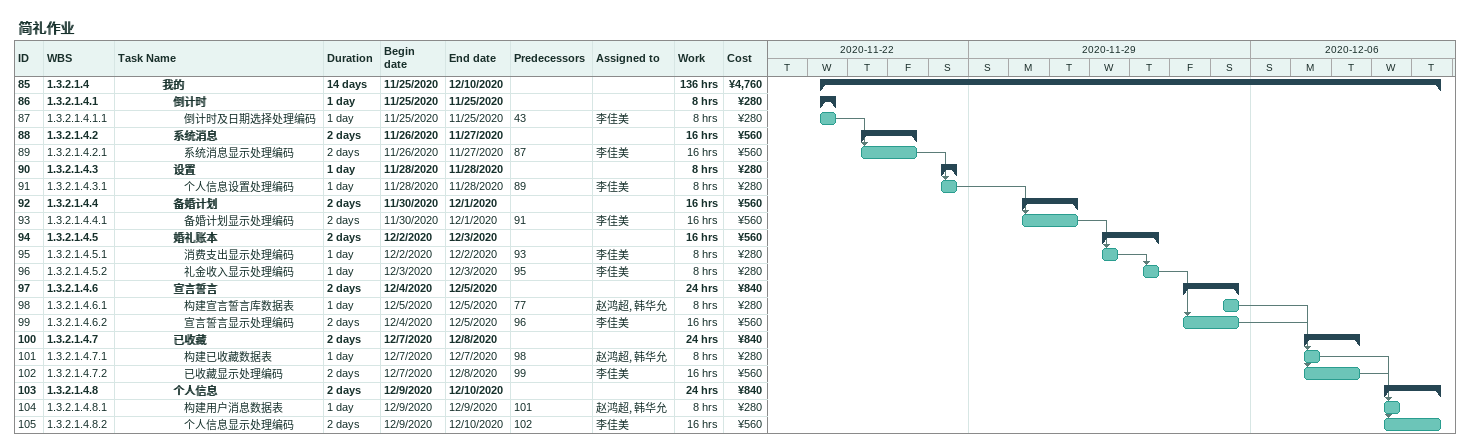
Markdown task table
简礼作业

| ID | WBS | Task | Duration | Start | Finish | Predecessors | Resources | Work (h) | Cost (¥) |
|---|---|---|---|---|---|---|---|---|---|
| 85 | 1.3.2.1.4 | **我的** | 14d | 2020-11-25 | 2020-12-10 |  |  | 136 | 4760 |
| 86 | 1.3.2.1.4.1 | **倒计时** | 1d | 2020-11-25 | 2020-11-25 |  |  | 8 | 280 |
| 87 | 1.3.2.1.4.1.1 | 倒计时及日期选择处理编码 | 1d | 2020-11-25 | 2020-11-25 | 43 | 李佳美 | 8 | 280 |
| 88 | 1.3.2.1.4.2 | **系统消息** | 2d | 2020-11-26 | 2020-11-27 |  |  | 16 | 560 |
| 89 | 1.3.2.1.4.2.1 | 系统消息显示处理编码 | 2d | 2020-11-26 | 2020-11-27 | 87 | 李佳美 | 16 | 560 |
| 90 | 1.3.2.1.4.3 | **设置** | 1d | 2020-11-28 | 2020-11-28 |  |  | 8 | 280 |
| 91 | 1.3.2.1.4.3.1 | 个人信息设置处理编码 | 1d | 2020-11-28 | 2020-11-28 | 89 | 李佳美 | 8 | 280 |
| 92 | 1.3.2.1.4.4 | **备婚计划** | 2d | 2020-11-30 | 2020-12-01 |  |  | 16 | 560 |
| 93 | 1.3.2.1.4.4.1 | 备婚计划显示处理编码 | 2d | 2020-11-30 | 2020-12-01 | 91 | 李佳美 | 16 | 560 |
| 94 | 1.3.2.1.4.5 | **婚礼账本** | 2d | 2020-12-02 | 2020-12-03 |  |  | 16 | 560 |
| 95 | 1.3.2.1.4.5.1 | 消费支出显示处理编码 | 1d | 2020-12-02 | 2020-12-02 | 93 | 李佳美 | 8 | 280 |
| 96 | 1.3.2.1.4.5.2 | 礼金收入显示处理编码 | 1d | 2020-12-03 | 2020-12-03 | 95 | 李佳美 | 8 | 280 |
| 97 | 1.3.2.1.4.6 | **宣言誓言** | 2d | 2020-12-04 | 2020-12-05 |  |  | 24 | 840 |
| 98 | 1.3.2.1.4.6.1 | 构建宣言誓言库数据表 | 1d | 2020-12-05 | 2020-12-05 | 77 | 赵鸿超, 韩华允 | 8 | 280 |
| 99 | 1.3.2.1.4.6.2 | 宣言誓言显示处理编码 | 2d | 2020-12-04 | 2020-12-05 | 96 | 李佳美 | 16 | 560 |
| 100 | 1.3.2.1.4.7 | **已收藏** | 2d | 2020-12-07 | 2020-12-08 |  |  | 24 | 840 |
| 101 | 1.3.2.1.4.7.1 | 构建已收藏数据表 | 1d | 2020-12-07 | 2020-12-07 | 98 | 赵鸿超, 韩华允 | 8 | 280 |
| 102 | 1.3.2.1.4.7.2 | 已收藏显示处理编码 | 2d | 2020-12-07 | 2020-12-08 | 99 | 李佳美 | 16 | 560 |
| 103 | 1.3.2.1.4.8 | **个人信息** | 2d | 2020-12-09 | 2020-12-10 |  |  | 24 | 840 |
| 104 | 1.3.2.1.4.8.1 | 构建用户消息数据表 | 1d | 2020-12-09 | 2020-12-09 | 101 | 赵鸿超, 韩华允 | 8 | 280 |
| 105 | 1.3.2.1.4.8.2 | 个人信息显示处理编码 | 2d | 2020-12-09 | 2020-12-10 | 102 | 李佳美 | 16 | 560 |
